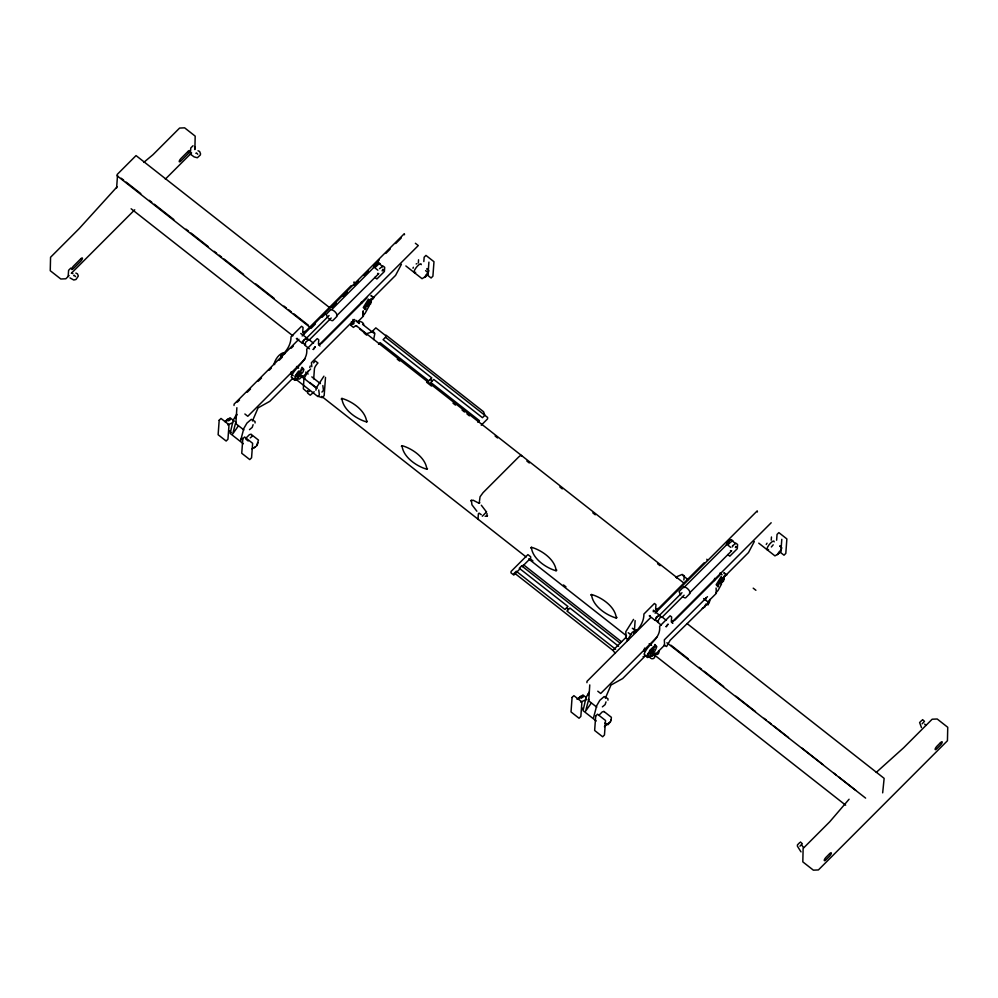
<?xml version="1.0" encoding="UTF-8"?>
<svg xmlns="http://www.w3.org/2000/svg" width="998" height="998" viewBox="0 0 998 998"><rect width="100%" height="100%" fill="white"/><g stroke="black" fill="none" stroke-linecap="round" stroke-linejoin="round"><path stroke-width="1.5" d="M68.151 276.471L68.6 270.321L70.833 268.088M116.591 188.073L117.527 175.336M234.019 405.462L234.118 404.115L298.901 339.245M243.849 429.938L235.84 423.651L236.875 407.708M311.8 366.728L311.426 362.661L354.564 319.46M313.684 378.891L314.432 368.724A5.102 1.447 -51.8 0 1 317.95 362.998L315.306 360.914A5.102 1.447 -51.8 0 0 313.609 362.91M315.867 390.193L316.84 387.049L323.926 376.184M325.498 377.419L324.163 395.645L322.179 397.628L318.075 396.293M352.706 323.028L352.968 319.46M363.759 325.273C364.07 322.254 359.891 320.732 357.446 321.693M418.337 262.961L418.574 259.792M423.826 261.563L424.15 257.222L425.959 255.413L433.98 261.713L432.907 276.184L431.099 277.993L426.52 274.4M428.903 262.125L428.005 274.425L425.497 275.473M476.882 511.238L471.929 504.776L471.38 500.148L470.719 500.809L473.077 500.185L479.165 503.341L480.063 496.767L483.044 492.675L518.561 457.109L520.22 455.749L521.368 455.4L521.729 456.136M586.924 682.669L587.024 681.322L650.696 617.55M596.742 707.145L588.733 700.858L589.768 684.915M634.454 629.75L635.127 620.631M705.598 600.235L705.773 597.864M771.229 540.168L771.466 536.999M776.619 540.217L777.043 534.429L778.852 532.62L786.873 538.92L785.813 553.391L784.004 555.2L779.413 551.607M781.796 539.332L780.898 551.632L778.39 552.68M882.669 792.849L884.141 778.365L687.061 623.563M655.761 653.465L654.463 655.05M303.891 379.39L303.33 388.796L306.498 391.503L309.442 391.391M373.626 339.557L374.861 333.432L373.152 331.448L366.129 333.906M683.855 579.988L684.354 575.908L682.245 574.399L675.758 577.131L677.33 578.366M709.877 599.436C710.077 601.345 708.281 606.223 705.673 604.189L704.85 606.984L702.28 608.318M361.401 301.995L361.588 303.342M378.529 344.26L380.126 342.651L428.816 380.899L431.797 377.918L383.107 339.669L385.515 337.262L386.051 335.166L483.581 411.775L484.841 415.293L482.446 417.688L433.756 379.44L430.762 382.434L479.452 420.682L477.855 422.279M235.815 422.154L232.709 433.955L238.148 426.208M588.708 699.361L585.601 711.162L591.041 703.415M593.61 717.45L596.717 705.648L599.835 700.309L604.164 696.567L607.932 698.687L607.957 700.172M306.211 339.195L306.336 337.561L300.76 333.482M309.767 367.514L310.266 365.967M587.797 695.119L588.895 692.849M627.043 640.753L632.183 632.383L636.275 629.888M611.188 719.87L611.375 717.3L603.753 711.3L604.139 712.11M653.278 611.824L653.403 610.19L659.478 615.279M647.877 653.403L647.191 655.486L648.089 656.784L648.313 653.74L649.96 651.058L655.723 646.33L653.79 646.43L649.523 650.721M649.099 652.68L649.399 651.769M726.644 543.922L729.276 540.33L731.322 539.594L732.956 540.879M736.175 547.415L735.775 546.48L735.414 547.578M556.173 570.794C555.162 559.566 541.852 550.31 531.66 547.341L530.724 547.939L531.385 547.291C532.396 558.506 545.706 567.775 555.898 570.731L556.834 570.132M291.191 371.805L290.767 373.776L293.175 375.685M714.643 578.366L714.481 580.549M252.469 420.944L258.095 407.845L269.759 401.358L292.738 378.354M605.374 698.151L610.988 685.052L622.665 678.565L645.631 655.561M241.84 437.748L240.705 440.243L243.824 428.441L246.943 423.102L251.271 419.36L255.039 421.48L255.064 422.965M304.602 377.543L308.22 370.982M401.421 264.308L395.582 275.373L372.603 298.377M754.326 541.515L748.475 552.58L725.509 575.584M369.397 305.413L365.081 313.347L362.848 315.593L363.197 310.827L363.472 316.079L358.082 321.481M721.579 583.942L717.974 590.554L715.741 592.8M644.608 648.076L643.935 651.207M633.543 619.396L625.796 631.722L626.12 638.271L628.553 640.18M303.804 340.256L303.33 341.678M294.971 376.184L298.789 370.957M300.46 372.853L298.452 375.597M256.898 444.933L258.482 440.093L250.847 434.093L251.247 434.903M374.025 265.892L376.371 263.123L377.394 263.272L374.45 266.229M373.414 267.402L377.069 262.811L378.429 262.387L380.051 263.672M382.958 270.72L382.883 269.273L382.109 270.87M367.177 302.856L364.844 307.634L365.742 308.931L365.967 305.887L367.613 303.205L373.377 298.464L371.456 298.577L367.9 302.007M656.285 618.124L657.233 616.826M726.307 544.609L729.975 540.018M727.342 543.436L729.862 540.143M732.32 546.892L732.819 546.056M718.972 581.859L721.517 578.366M604.414 726.744L605.936 724.398M236.351 414.794L233.233 420.121L230.151 433.419L243.325 443.773M589.257 692.001L586.125 697.328L583.044 710.626L596.218 720.98M305.812 338.858L329.078 315.505M658.717 616.065L681.971 592.712M225.174 421.381L230.051 417.763L234.405 421.181M225.174 421.767L227.008 419.609M237.037 414.432L235.116 418.362M297.217 373.389L298.165 372.279M245.982 438.11L249.6 434.479M368.437 299.138L363.297 307.496L365.206 309.667L364.682 308.582L367.339 303.13L369.821 300.223L373.913 297.728L371.019 295.445L371.543 296.531M367.775 302.743L368.711 301.633M578.067 698.588L582.944 694.97L586.213 697.527M578.067 698.974L579.9 696.816M650.11 650.596L651.058 649.486M598.875 715.317L602.493 711.686M721.329 576.345L716.19 584.703L718.098 586.874L717.574 585.789L720.244 580.337L725.122 575.459M609.79 722.14L604.913 726.145M771.354 546.979L773.188 544.833M849.073 799.248L829.75 821.766L803.128 848.425L802.816 861.873L813.382 870.169L818.41 869.932L947.439 740.741L947.751 727.293L937.184 718.997L932.157 719.221L903.627 747.789L876.232 772.415M117.065 186.838L79.091 228.692L50.561 257.259L50.249 270.708L60.816 279.003L65.843 278.779L69.124 275.498M321.942 392.064L323.477 390.393L322.853 385.54M193.001 145.745L190.78 147.978L190.331 154.129L194.148 156.911L197.342 157.759L200.373 154.927L200.511 153.704L199.625 151.496L198.028 150.748M71.32 273.302L134.73 209.805M165.344 179.141L191.591 152.869M351.221 285.615L306.236 330.662L302.756 332.534L304.265 333.719L302.743 331.673L303.055 327.456L301.546 326.271L291.017 336.813C291.079 344.647 286.563 351.483 280.663 356.274L283.07 354.29M302.194 335.952L404.315 233.694L404.514 234.742M237.324 402.157L239.52 399.961M247.217 392.251L250.523 388.946M258.22 381.236L261.526 377.93M269.223 370.221L271.419 368.012M279.116 360.303L282.422 356.997M291.216 348.19L293.424 345.982M311.014 328.367L315.418 323.963M322.017 317.352L325.311 314.046M331.922 307.434L336.314 303.03M342.913 296.418L347.316 292.015M353.916 285.403L358.319 280.999M363.808 275.498L368.212 271.094M374.811 264.482L379.215 260.079M385.814 253.467L390.218 249.063M395.707 243.549L401.208 238.048M331.024 309.392L326.184 314.407L327.806 317.688M331.448 309.891L373.664 267.626M379.539 268.649L383.082 266.042L384.704 267.314L384.392 271.493L376.907 278.978L374.824 277.344M309.243 339.994L331.199 318M336.551 315.879L378.766 273.614L377.606 273.427M336.975 316.378L332.683 320.682L331.336 320.458M304.989 359.006L247.791 416.278L244.884 413.995M319.285 344.684L418.287 245.558L415.368 243.275M366.915 297.953L321.93 343L318.973 344.996M356.648 326.458A5.102 1.447 -51.8 0 0 353.479 327.431L350.834 325.348L354.864 321.306M302.456 376.059L299.512 379.003L293.262 379.228L294.959 378.716M303.08 376.558L310.627 368.998M371.605 332.084L375.822 327.868L385.627 335.59M314.183 391.74L310.253 395.208L307.609 393.125L307.671 390.555M481.236 425.21L487.548 418.898L487.648 417.488L385.515 337.262M479.165 503.341L479.813 502.68M482.308 516.216L486.612 511.899M621.542 641.789L524.012 565.167L521.68 565.854L519.272 568.261L567.962 606.51L564.98 609.504L516.29 571.243L513.895 573.65L515.392 573.8L612.934 650.409L615.404 653.391M520.095 568.735L513.783 575.06L510.976 572.852L511.088 571.442L527.905 554.601L530.711 556.809L530.612 558.206L522.191 566.627M613.346 649.997L625.958 637.373M704.114 562.822L659.129 607.869L655.649 609.741L657.171 610.926L655.649 608.88L655.948 604.663L654.439 603.478L643.922 614.019C643.972 621.854 639.469 628.69 633.568 633.481L635.976 631.497M655.087 613.159L757.208 510.901L757.407 511.949M683.917 586.599L679.077 591.614L680.698 594.895M684.354 587.098L726.556 544.833M732.432 545.856L735.975 543.249L737.597 544.521L737.297 548.7L729.812 556.185L727.717 554.551M662.136 617.201L684.104 595.207M689.88 593.585L685.589 597.889L684.229 597.665M656.784 637.31L600.696 693.485L597.777 691.202M672.19 621.891L771.18 522.765M719.82 575.16L674.835 620.207L671.342 622.066L672.864 623.251L671.342 621.218L671.654 616.989L670.132 615.803L659.616 626.345C661.05 638.994 647.577 643.847 644.122 654.164L647.552 657.532C652.181 655.985 655.337 651.158 656.784 646.667L654.875 644.496L655.399 645.581M707.47 596.667L664.319 639.868L664.606 645.132L655.985 653.765L655.349 653.266L652.405 656.21L646.168 656.435M707.744 601.919L716.364 593.286L716.09 588.034M708.143 604.9L708.518 602.405L703.627 598.563M799.672 842.649L797.452 844.869L797.402 846.154L800.995 851.88M921.853 720.307L919.62 722.54L921.453 727.542M865.615 798.113L666.889 642.787M922.115 723.824L924.472 721.354L922.576 719.62M799.947 846.167L802.292 843.697L800.408 841.963M75.848 273.078L77.457 273.839L78.331 276.047L75.973 279.49L73.777 280.014L69.96 277.893M143.737 162.412L152.968 154.715L179.59 128.068L184.618 127.831L195.184 136.127L194.872 149.575L194.635 146.606M228.592 420.844L230.376 419.385L225.348 421.518M250.273 437.885L252.057 436.413M255.064 447.092L252.02 448.938M721.616 578.84L722.527 578.079M581.485 698.051L583.269 696.592L576.994 699.249M227.694 424.874L232.709 422.74M580.587 702.081L586.861 699.411M707.906 603.279L670.145 640.267L666.589 646.517L663.757 645.232M424.375 277.456L426.084 276.421L428.217 272.941L425.597 270.608M297.192 338.359L296.394 338.609L302.232 343.187L303.03 342.95M305.637 344.759L302.369 343.013L302.481 341.491L306.186 337.786L308.706 339.757M315.094 346.817L313.197 349.425M313.31 349.512L315.206 346.905M300.897 369.223L302.818 369.123L297.067 373.851L295.42 376.533L295.196 379.577L294.298 378.279M299.724 371.331L300.672 372.067L298.165 374.138L297.005 377.094L300.036 374.612L300.81 371.755M227.207 419.347L227.906 419.135M249.488 429.651L252.22 427.406L253.105 424.686M254.353 447.715L257.085 445.47L257.971 442.75M777.28 554.663L780.012 552.418L780.898 549.698M724.348 575.784L726.818 574.935L723.912 572.665L724.436 573.738M650.097 615.566L649.299 615.816L655.125 620.394L655.923 620.157M658.53 621.966L655.274 620.22L656.21 617.35L659.079 614.993L661.836 617.438M666.202 626.719L668.099 624.112L666.09 626.632M643.074 656.647L643.747 656.447M580.1 696.554L580.799 696.342M602.38 706.858L605.112 704.613L605.998 701.893M649.211 643.71L651.557 645.369M485.14 516.303L487.498 515.667L486.837 516.328L487.036 513.621M730.499 550.634L731.659 550.821L689.456 593.086A4.017 1.497 45 0 0 687.809 588.895A4.017 1.497 45 0 0 683.88 587.722M296.019 378.704L296.805 378.941M330.338 319.859L328.779 318.624M682.445 596.579L683.231 597.066M655.798 653.902C657.595 655.998 659.878 652.28 658.63 650.584M481.248 514.681L479.052 513.134L478.391 513.795L478.03 518.735A5.102 1.447 -51.8 0 0 478.391 519.471M405.862 265.955L422.054 278.679L425.086 276.833L428.317 272.404L428.891 270.633L426.932 268.587L427.319 269.398M758.754 543.162L774.947 555.886L777.978 554.04L781.209 549.611L781.796 547.84L779.825 545.794L780.211 546.605M735.451 543.423L732.432 541.053L730.511 542.213L727.717 545.008L730.748 547.391M377.843 270.184L374.824 267.801L378.741 264.083L379.527 263.846L382.808 266.728M753.203 588.159L755.898 590.28M355.874 283.557L353.941 282.035L354.465 283.12M725.833 575.335L720.519 580.412L718.198 585.789M719.97 573.039L722.115 574.723M370.283 300.672L371.231 301.421C368.524 301.271 368.374 307.097 366.952 305.238M723.176 577.879L724.124 578.628C721.417 578.478 721.28 584.304 719.845 582.445M683.106 575.721L687.996 579.564M362.598 324.362L373.601 333.008M355.874 320.296L359.38 323.539L356.735 321.456M430.313 379.402L432.259 380.937M351.346 321.843L353.791 323.764M356.236 325.685L684.054 583.194M359.767 329.041L365.879 333.843M364.233 333.22L366.678 335.141M397.254 359.155L399.699 361.076M426.608 382.222L431.51 386.064M453.017 403.167L455.462 405.088M462.086 410.078L464.532 411.999M466.977 413.921L469.422 415.842M495.108 436.026L497.553 437.947M526.869 461.064L529.314 462.985M559.853 486.974L562.298 488.895M592.837 512.885L595.282 514.806M657.595 563.745L660.04 565.666M329.44 307.509L136.04 155.588L117.178 174.475L117.078 175.773L310.478 327.693M121.195 178.218L123.64 180.139M126.085 182.06L140.78 193.6M149.351 200.336L151.796 202.257M154.241 204.178L173.827 219.56M186.065 229.178L188.51 231.099M190.967 233.021L208.095 246.494M214.221 251.296L216.666 253.218M219.111 255.139L221.568 257.06M224.014 258.993L243.599 274.375M255.837 283.981L274.201 298.414M283.993 306.099L286.438 308.02M288.884 309.954L291.341 311.875M293.786 313.796L308.469 325.336M313.522 343.2L308.856 339.532L305.762 342.089L304.752 345.171L309.417 348.838M666.415 620.407L661.749 616.739L659.815 617.924L657.395 621.866L661.15 625.122M131.125 208.769L292.863 335.815M670.993 645.232L688.133 658.692M699.149 667.35L701.594 669.271M704.052 671.192L723.637 686.574M735.875 696.192L755.461 711.574M764.031 718.31L766.476 720.232M768.922 722.153L771.367 724.074M773.812 725.995L788.507 737.534M801.968 748.113L822.776 764.456M833.792 773.113L836.249 775.034M838.694 776.955L855.835 790.416M284.767 353.779L283.382 352.681C278.741 354.228 275.598 359.043 274.151 363.546L274.675 364.619M632.345 628.253L634.79 630.175M305.725 372.092L308.17 374.013M311.838 376.895L320.408 383.619M296.518 366.478L298.664 368.162M652.617 648.538L653.565 649.274C650.871 649.124 650.721 654.95 649.299 653.091M302.456 376.757L304.889 378.666M309.767 382.496L317.077 388.234M628.241 632.707L630.686 634.628M300.398 375.585L316.304 388.072M654.488 655.012L845.643 805.161M530.449 558.98L532.907 560.901M563.508 584.94L565.966 586.874M296.406 375.884L297.342 376.633M321.68 396.368L526.146 556.984M528.591 558.905L626.532 635.838M649.261 656.447C651.669 661.262 656.921 657.844 654.226 653.565M295.919 379.29L317.838 396.518L319.372 394.859L318.749 389.993M521.68 565.854L619.795 642.937M618.61 646.28L569.92 608.032L566.926 611.026L615.616 649.274M566.477 608.007L568.423 609.529M245.782 439.083L248.178 440.966M604.85 723.026L607.957 724.698L610.764 721.404L610.863 719.957M228.767 430.662L231.224 432.596M581.659 707.869L583.294 709.166M481.335 505.238L486.288 511.7M71.844 272.541L72.929 273.739M924.684 724.086L925.757 725.297M803.577 847.639L801.843 845.244M319.959 346.044L318.449 344.011L318.749 339.782L317.239 338.596L306.723 349.138C308.157 361.787 294.684 366.64 291.229 376.957L294.659 380.325L296.344 379.801L303.105 371.855L303.891 369.46L301.982 367.289L302.506 368.374M197.729 154.241L196.406 152.894L195.882 153.368M75.549 276.583L74.226 275.236L73.702 275.71M706.834 559.242L707.357 560.327M413.035 268.262A3.094 0.873 -51.8 0 1 413.359 267.277M416.166 263.971A3.094 0.873 -51.8 0 1 416.877 263.759M415.679 272.304A5.514 1.559 -51.8 0 1 416.004 267.851A5.514 1.559 -51.8 0 1 421.268 264.645M332.608 310.079A4.017 1.497 45 0 1 337.025 315.268M350.834 325.348A5.102 1.447 -51.8 0 1 353.641 323.639M766.252 544.484A3.094 0.873 -51.8 0 1 767.038 543.211M768.572 549.511A5.514 1.559 -51.8 0 1 768.897 545.058A5.514 1.559 -51.8 0 1 774.161 541.852M302.07 375.685A1.297 1.223 84.5 0 1 302.107 377.518M219.186 420.258L218.125 434.729L226.147 441.029L227.956 439.22L229.016 424.749L220.995 418.449L219.186 420.258M242.801 438.808L241.741 453.279L249.762 459.579L251.571 457.77L252.631 443.299L244.61 436.999L242.801 438.808M572.079 697.465L571.018 711.936L579.04 718.236L580.848 716.427L581.909 701.956L573.887 695.656L572.079 697.465M595.706 716.015L594.646 730.486L602.655 736.786L604.464 734.977L605.537 720.506L597.515 714.206L595.706 716.015M371.368 301.097L367.563 306.448L370.582 303.953L371.368 301.097M653.715 648.962L649.898 654.301L652.929 651.819L653.715 648.962M724.261 578.304L720.456 583.655L723.475 581.16L724.261 578.304M341.902 398.439C342.913 409.667 356.224 418.935 366.416 421.892L367.351 421.293L366.69 421.954C365.68 410.727 352.369 401.47 342.177 398.501L341.241 399.1L341.902 398.439M402.032 445.682C403.042 456.909 416.353 466.166 426.545 469.135L427.481 468.536L426.832 469.197C425.822 457.97 412.511 448.701 402.319 445.744L401.383 446.343L402.032 445.682M591.515 594.521C592.525 605.749 605.836 615.018 616.028 617.974L616.964 617.375L616.302 618.036C615.304 606.809 601.981 597.54 591.802 594.583L590.866 595.182L591.515 594.521M80.713 258.869L73.603 265.992A2.769 0.786 -51.8 0 0 71.681 269.111A2.769 0.786 -51.8 0 0 73.415 268.574L80.526 261.451A2.769 0.786 -51.8 0 0 82.435 258.332A2.769 0.786 -51.8 0 0 80.713 258.869M187.911 151.521L181.137 158.308A2.769 0.786 -51.8 0 0 179.216 161.427A2.769 0.786 -51.8 0 0 180.937 160.903L187.724 154.104A2.769 0.786 -51.8 0 0 189.645 150.985A2.769 0.786 -51.8 0 0 187.911 151.521M829.612 853.702L826.169 857.145A2.769 0.786 -51.8 0 0 824.248 860.264A2.769 0.786 -51.8 0 0 825.982 859.74L829.413 856.296A2.769 0.786 -51.8 0 0 831.334 853.178A2.769 0.786 -51.8 0 0 829.612 853.702M940.49 742.674L937.047 746.117A2.769 0.786 -51.8 0 0 935.126 749.236A2.769 0.786 -51.8 0 0 936.848 748.712L940.291 745.269A2.769 0.786 -51.8 0 0 942.212 742.15A2.769 0.786 -51.8 0 0 940.49 742.674"/></g></svg>
